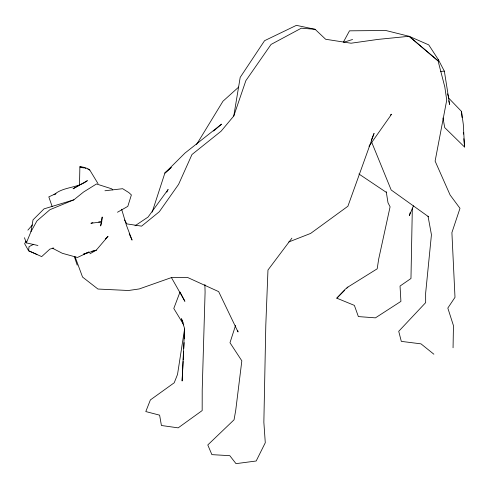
<?xml version="1.0" encoding="UTF-8"?>
<svg xmlns="http://www.w3.org/2000/svg" width="489" height="489" viewBox="0 0 489 489"><rect width="100%" height="100%" fill="white"/><g stroke="black" fill="none" stroke-linecap="round" stroke-linejoin="round"><path stroke-width="0.73" d="M453.058 347.783L453.45 325.619L447.82 308.07L454.996 297.324L451.903 232.599L459.984 208.338L450.094 194.983L435.112 161.101L446.738 100.098L444.825 87.005L438.089 60.972L409.091 36.29L385.79 30.495L349.501 30.831L343.419 42.06M412.325 208.112L410.968 278.504L400.039 286.053L400.919 301.383L375.43 317.856L358.37 316.585L354.378 305.387L336.799 298.174L345.142 289.323L347.905 287.067L377.184 268.822L378.694 259.011L390.088 206.798L388.015 202.825L386.224 191.706M183.124 361.426L182.104 381.01L184.579 328.455L181.425 318.694L183.179 322.74M183.204 359.922L183.638 351.634M183.791 348.62L184.108 342.593M184.304 338.828L184.579 333.559M184.585 329.011L177.525 374.415L174.218 382.783L150.386 399.923L145.795 411.567L159.616 415.155L161.413 425.497L178.179 427.857L202.171 410.577L202.208 389.898L205.087 292.147L204.885 284.512M124.567 219.989L126.859 223.895L141.59 226.15L159.322 211.731L178.589 184.377L191.975 154.518L221.065 131.235L233.785 115.997L240.191 77.39L264.567 40.691L296.407 25.349L315.105 29.309L325.643 39.261L351.041 43.215L377.96 39.407L409.091 36.29L428.737 44.878L438.297 59.579L444.354 71.186L449.642 104.475L448.713 100.795M101.168 222.966L100.648 225.955L101.718 221.878L102.201 216.994L101.425 221.474M37.91 245.484L26.363 242.88L30.954 231.688L33.026 219.854L44.053 208.852L73.882 199.824L83.54 192.036L96.492 183.968L111.749 188.833L112.757 189.909M410.192 212.629L409.385 215.533L413.486 205.79M235.557 325.417L229.983 342.722L241.835 360.839L235.735 410.265L234.048 419.8L207.788 444.959L211.884 454.636L229.793 455.675L236.01 463.651L256.181 460.999L265.282 442.741L263.858 422.245L265.802 325.209L267.966 270.026L291.909 238.155M152.171 212.116L164.885 173.063L185.025 153.033L221.59 124.133L213.571 131.052M233.785 115.997L245.857 80.661L271.053 44.438L301.334 28.191L315.105 29.309M371.304 140.166L374.067 133.399L347.893 206.254L310.631 233.424L288.754 241.976M166.828 192.195L168.124 189.469L148.045 217.073L134.988 225.814M30.954 231.688L36.95 220.906L49.933 209.689L73.882 199.824M26.143 241.083L24.621 243.681L28.57 250.753L41.681 256.603L49.86 249.121L53.778 248.002M196.578 144.493L222.966 101.223L238.693 87.06M368.981 146.309L391.61 114.188L390.332 115.001M27.873 230.142L32.427 224.922M336.799 298.174L344.733 290.24M346.848 288.125L347.905 287.067M105.3 238.956L108.045 236.303L96.241 250.185L89.921 253.809M171.113 167.452L164.885 173.063L171.187 167.629M117.476 212.244L127.806 206.376L131.382 194.915L128.821 192.58L122.653 188.699L104.933 190.771M33.692 244.268L29.04 246.652L28.57 250.753L36.981 254.469M55.349 194.157L53.992 194.781C63.417 186.376 77.58 188.473 87.397 180.649L73.057 188.778L79.505 185.111L79.878 166.828L83.313 167.165L85.905 168.32M56.021 193.558L48.814 196.878L52.176 206.578M343.901 42.213L352.575 39.487M92.898 222.684L90.905 223.271L101.718 221.878L98.686 221.969M91.944 251.267L96.241 250.185L83.362 254.249L89.077 251.988L77.439 257.477L62.311 253.296L52.25 248.1M440.687 71.37L444.354 71.186M83.417 167.978L79.878 166.828L87.47 168.387L89.787 170.044L98.002 183.601M87.843 169.182L89.787 170.044M358.889 173.974L386.573 192.538M428.657 216.829L391.176 189.976L371.622 142.073M433.877 354.219L421.005 343.853L401.316 341.377L398.724 331.304L425.662 302.642L425.65 293.113L431.439 234.726L428.022 216.169M409.091 36.29L437.71 60.471M447.612 93.845L448.804 98.216L461.512 111.431L463.291 124.285L464.55 147.024L444.727 127.611L442.979 117.935M183.778 324.885L173.791 308.467L180.019 292.019L184.897 301.31L171.443 277.63M129.206 233.901L132.073 240.093L126.4 225.209L121.633 209.249M24.45 237.715L26.363 242.88M75.049 256.701L82.549 277.067L97.934 289.036L128.466 290.503L139.249 288.944L171.596 277.526L187.617 277.483L218.662 291.627L238.045 331.994L237.752 330.54M74.322 256.487L77.219 265.172M438.694 61.033L438.297 59.579L438.67 61.052M461.512 111.431L462.026 117.488M463.321 132.635L463.45 134.145M463.841 138.693L464.55 147.024"/></g></svg>
